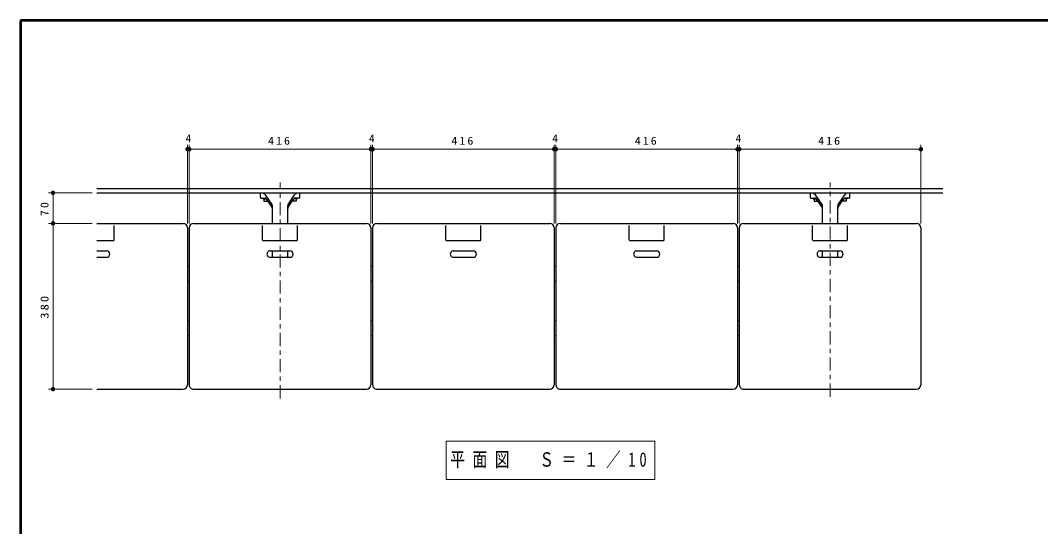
# Model space of a CAD drawing. Units: millimetres on the paper, scale 1:10. Extents: x -365 to 0, y -19 to 257.
# Drawn here: x -365 to -131.3, y 141 to 257 of the extents above; entities that cross this region are included whole.
import ezdxf
from ezdxf.enums import TextEntityAlignment as Align

# ---------------------------------------------------------------- set-up
doc = ezdxf.new("R2010")
doc.units = ezdxf.units.MM
doc.linetypes.add('USER2', pattern=[6, 3, -1, 1, -1])
doc.layers.add('LY_1', color=7, linetype='Continuous', lineweight=25)
doc.layers.add('LY_3', color=7, linetype='Continuous', lineweight=13)
doc.styles.add('ＭＳ ゴシック', font='')
doc.styles.get('ＭＳ ゴシック').set_extended_font_data('MS Gothic')

# ---------------------------------------------------------------- blocks, each defined once
blk = doc.blocks.new('filled_dot')
at = {"color": 0, "linetype": 'Continuous', "lineweight": -2, "const_width": 1.25}
blk.add_lwpolyline([(-0.625, 0, 1), (0.625, 0, 1)], format="xyb", close=True, dxfattribs=at)

msp = doc.modelspace()

# ---------------------------------------------------------------- linework, layer by layer
at = {"layer": 'LY_1', "lineweight": 13}
for p, q in [((-326.729, 210.473), (-326.729, 228.473)), ((-326.729, 227.473), (-326.329, 227.473)), ((-326.329, 210.473), (-326.329, 228.473)), ((-326.329, 227.473), (-284.729, 227.473)), ((-284.729, 210.473), (-284.729, 228.473)), ((-284.729, 227.473), (-284.329, 227.473)), ((-284.329, 210.473), (-284.329, 228.473)), ((-284.329, 227.473), (-242.729, 227.473)), ((-242.729, 210.473), (-242.729, 228.473)), ((-242.729, 227.473), (-242.329, 227.473)), ((-242.329, 210.473), (-242.329, 228.473)), ((-242.329, 227.473), (-200.729, 227.473)), ((-200.729, 210.473), (-200.729, 228.473)), ((-200.729, 227.473), (-200.329, 227.473)), ((-200.329, 210.473), (-200.329, 228.473)), ((-200.329, 227.473), (-158.729, 227.473)), ((-158.729, 210.473), (-158.729, 228.473)), ((-348.529, 217.473), (-358.529, 217.473)), ((-357.529, 210.473), (-357.529, 217.473)), ((-348.529, 210.473), (-358.529, 210.473)), ((-357.529, 172.473), (-357.529, 210.473)), ((-348.529, 172.473), (-358.529, 172.473)), ((-267.505, 160.559), (-267.505, 151.759)), ((-219.705, 160.559), (-267.505, 160.559)), ((-219.705, 151.759), (-219.705, 160.559)), ((-267.505, 151.759), (-219.705, 151.759))]:
    msp.add_line(p, q, dxfattribs=at)
at = {"layer": 'LY_1', "linetype": 'USER2', "lineweight": 13}
for p, q in [((-305.529, 170.358), (-305.529, 219.81)), ((-179.529, 170.739), (-179.529, 219.81))]:
    msp.add_line(p, q, dxfattribs=at)
at = {"layer": 'LY_1'}
for p, q in [((-347.529, 218.473), (-153.729, 218.473)), ((-347.529, 217.473), (-153.729, 217.473)), ((-309.429, 216.273), (-309.429, 216.123)), ((-309.429, 216.123), (-308.674, 216.123)), ((-309.213, 216.123), (-309.213, 215.573)), ((-309.213, 215.573), (-308.297, 215.573)), ((-308.529, 215.922), (-308.529, 215.573)), ((-301.845, 215.573), (-302.762, 215.573)), ((-302.529, 215.922), (-302.529, 215.573)), ((-301.629, 216.123), (-302.385, 216.123)), ((-301.845, 216.123), (-301.845, 215.573)), ((-301.629, 216.273), (-301.629, 216.123)), ((-183.429, 216.273), (-183.429, 216.123)), ((-183.429, 216.123), (-182.674, 216.123)), ((-183.213, 216.123), (-183.213, 215.573)), ((-183.213, 215.573), (-182.297, 215.573)), ((-182.529, 215.922), (-182.529, 215.573)), ((-175.845, 215.573), (-176.762, 215.573)), ((-176.529, 215.922), (-176.529, 215.573)), ((-175.629, 216.123), (-176.385, 216.123)), ((-175.845, 216.123), (-175.845, 215.573)), ((-175.629, 216.273), (-175.629, 216.123)), ((-347.529, 210.473), (-327.729, 210.473)), ((-325.329, 210.473), (-285.729, 210.473)), ((-283.329, 210.473), (-243.729, 210.473)), ((-241.329, 210.473), (-201.729, 210.473)), ((-199.329, 210.473), (-159.729, 210.473)), ((-343.529, 206.723), (-343.529, 209.973)), ((-326.729, 209.473), (-326.729, 173.473)), ((-326.329, 209.473), (-326.329, 173.473)), ((-309.529, 206.723), (-309.529, 209.973)), ((-301.529, 206.723), (-301.529, 209.973)), ((-284.729, 209.473), (-284.729, 173.473)), ((-284.329, 209.473), (-284.329, 173.473)), ((-267.529, 206.723), (-267.529, 209.973)), ((-259.529, 206.723), (-259.529, 209.973)), ((-242.729, 209.473), (-242.729, 173.473)), ((-242.329, 209.473), (-242.329, 173.473)), ((-225.529, 206.723), (-225.529, 209.973)), ((-217.529, 206.723), (-217.529, 209.973)), ((-200.729, 209.473), (-200.729, 173.473)), ((-200.329, 209.473), (-200.329, 173.473)), ((-183.529, 206.723), (-183.529, 209.973)), ((-175.529, 206.723), (-175.529, 209.973)), ((-158.729, 209.473), (-158.729, 173.473)), ((-347.529, 206.523), (-343.729, 206.523)), ((-309.329, 206.523), (-301.729, 206.523)), ((-267.329, 206.523), (-259.729, 206.523)), ((-225.329, 206.523), (-217.729, 206.523)), ((-183.329, 206.523), (-175.729, 206.523)), ((-347.529, 204.193), (-345.279, 204.193)), ((-307.779, 204.193), (-303.279, 204.193)), ((-265.779, 204.193), (-261.279, 204.193)), ((-223.779, 204.193), (-219.279, 204.193)), ((-181.779, 204.193), (-177.279, 204.193)), ((-347.529, 202.693), (-345.279, 202.693)), ((-307.779, 202.693), (-303.279, 202.693)), ((-265.779, 202.693), (-261.279, 202.693)), ((-223.779, 202.693), (-219.279, 202.693)), ((-181.779, 202.693), (-177.279, 202.693)), ((-347.529, 172.473), (-327.729, 172.473)), ((-325.329, 172.473), (-285.729, 172.473)), ((-283.329, 172.473), (-243.729, 172.473)), ((-241.329, 172.473), (-201.729, 172.473)), ((-199.329, 172.473), (-159.729, 172.473))]:
    msp.add_line(p, q, dxfattribs=at)
at = {"layer": 'LY_1', "color": 4}
for p, q in [((-310.029, 216.373), (-310.029, 217.473)), ((-301.029, 216.373), (-301.029, 217.473)), ((-184.029, 216.373), (-184.029, 217.473)), ((-175.029, 216.373), (-175.029, 217.473)), ((-309.929, 216.273), (-309.031, 216.273)), ((-307.363, 214.77), (-308.881, 217.05)), ((-307.363, 214.17), (-308.615, 216.05)), ((-303.695, 214.77), (-302.178, 217.05)), ((-303.695, 214.17), (-302.444, 216.05)), ((-301.129, 216.273), (-302.028, 216.273)), ((-183.929, 216.273), (-183.031, 216.273)), ((-181.363, 214.77), (-182.881, 217.05)), ((-181.363, 214.17), (-182.615, 216.05)), ((-177.695, 214.77), (-176.178, 217.05)), ((-177.695, 214.17), (-176.444, 216.05)), ((-175.129, 216.273), (-176.028, 216.273)), ((-307.279, 210.473), (-307.279, 214.493)), ((-303.779, 210.473), (-303.779, 214.493)), ((-181.279, 210.473), (-181.279, 214.493)), ((-177.779, 210.473), (-177.779, 214.493)), ((-307.279, 202.693), (-307.279, 204.193)), ((-303.779, 202.693), (-303.779, 204.193)), ((-181.279, 202.693), (-181.279, 204.193)), ((-177.779, 202.693), (-177.779, 204.193))]:
    msp.add_line(p, q, dxfattribs=at)
at = {"layer": 'LY_1', "color": 32}
for p, q in [((-326.729, 200.673), (-326.329, 200.673)), ((-284.729, 200.673), (-284.329, 200.673)), ((-242.729, 200.673), (-242.329, 200.673)), ((-200.729, 200.673), (-200.329, 200.673)), ((-326.729, 197.273), (-326.329, 197.273)), ((-284.729, 197.273), (-284.329, 197.273)), ((-242.729, 197.273), (-242.329, 197.273)), ((-200.729, 197.273), (-200.329, 197.273)), ((-326.729, 188.173), (-326.329, 188.173)), ((-284.729, 188.173), (-284.329, 188.173)), ((-242.729, 188.173), (-242.329, 188.173)), ((-200.729, 188.173), (-200.329, 188.173)), ((-326.729, 184.773), (-326.329, 184.773)), ((-284.729, 184.773), (-284.329, 184.773)), ((-242.729, 184.773), (-242.329, 184.773)), ((-200.729, 184.773), (-200.329, 184.773))]:
    msp.add_line(p, q, dxfattribs=at)
at = {"layer": 'LY_1', "color": 4}
for centre, radius, start, end in [((-309.929, 216.373), 0.1, 179.99998, 269.99995), ((-309.031, 215.773), 0.5, 33.65554, 90), ((-302.028, 215.773), 0.5, 90, 146.34445), ((-301.761, 216.773), 0.5, 90, 146.34445), ((-301.129, 216.373), 0.1, 269.99998, 0.00001), ((-183.929, 216.373), 0.1, 179.99998, 269.99995), ((-183.031, 215.773), 0.5, 33.65554, 90), ((-176.028, 215.773), 0.5, 90, 146.34445), ((-175.761, 216.773), 0.5, 90, 146.34445), ((-175.129, 216.373), 0.1, 269.99998, 0.00001), ((-307.779, 214.493), 0.5, 0.00001, 33.65554), ((-307.779, 213.893), 0.5, 0.00001, 33.65554), ((-303.279, 214.493), 0.5, 146.34436, 179.99998), ((-303.279, 213.893), 0.5, 146.34436, 179.99998), ((-181.779, 214.493), 0.5, 0.00001, 33.65554), ((-181.779, 213.893), 0.5, 0.00001, 33.65554), ((-177.279, 214.493), 0.5, 146.34436, 179.99998), ((-177.279, 213.893), 0.5, 146.34436, 179.99998)]:
    msp.add_arc(centre, radius, start, end, dxfattribs=at)
at = {"layer": 'LY_1'}
for centre, radius, start, end in [((-309.297, 216.773), 0.5, 33.65554, 90), ((-183.297, 216.773), 0.5, 33.65554, 90), ((-327.729, 209.473), 1, 0, 89.99998), ((-325.329, 209.473), 1, 89.99998, 179.99996), ((-285.729, 209.473), 1, 0, 89.99998), ((-283.329, 209.473), 1, 89.99998, 179.99996), ((-243.729, 209.473), 1, 0, 89.99998), ((-241.329, 209.473), 1, 89.99998, 179.99996), ((-201.729, 209.473), 1, 0, 89.99998), ((-199.329, 209.473), 1, 89.99998, 179.99996), ((-159.729, 209.473), 1, 0, 89.99998), ((-343.729, 206.723), 0.2, 270.00002, 0), ((-309.329, 206.723), 0.2, 179.99998, 270.00002), ((-301.729, 206.723), 0.2, 270.00002, 0), ((-267.329, 206.723), 0.2, 179.99998, 270.00002), ((-259.729, 206.723), 0.2, 270.00002, 0), ((-225.329, 206.723), 0.2, 179.99998, 270.00002), ((-217.729, 206.723), 0.2, 270.00002, 0), ((-183.329, 206.723), 0.2, 179.99998, 270.00002), ((-175.729, 206.723), 0.2, 270.00002, 0), ((-345.279, 203.443), 0.75, 270.00002, 89.99998), ((-307.779, 203.443), 0.75, 89.99998, 270), ((-303.279, 203.443), 0.75, 270.00002, 89.99998), ((-265.779, 203.443), 0.75, 89.99998, 270), ((-261.279, 203.443), 0.75, 270.00002, 89.99998), ((-223.779, 203.443), 0.75, 89.99998, 270), ((-219.279, 203.443), 0.75, 270.00002, 89.99998), ((-181.779, 203.443), 0.75, 89.99998, 270), ((-177.279, 203.443), 0.75, 270.00002, 89.99998), ((-327.729, 173.473), 1, 270.00002, 0), ((-325.329, 173.473), 1, 179.99998, 270.00002), ((-285.729, 173.473), 1, 270.00002, 0), ((-283.329, 173.473), 1, 179.99998, 270.00002), ((-243.729, 173.473), 1, 270.00002, 0), ((-241.329, 173.473), 1, 179.99998, 270.00002), ((-201.729, 173.473), 1, 270.00002, 0), ((-199.329, 173.473), 1, 179.99998, 270.00002), ((-159.729, 173.473), 1, 270.00002, 0)]:
    msp.add_arc(centre, radius, start, end, dxfattribs=at)
at = {"layer": 'LY_3', "lineweight": 50}
for p, q in [((-365, 257), (-365, 0)), ((0, 257), (-365, 257))]:
    msp.add_line(p, q, dxfattribs=at)

# ---------------------------------------------------------------- block references
at = {"layer": 'LY_1', "lineweight": 13, "xscale": 0.4, "yscale": 0.4}
for p in [(-326.729, 227.473), (-326.329, 227.473), (-284.729, 227.473), (-284.329, 227.473), (-242.729, 227.473), (-242.329, 227.473), (-200.729, 227.473), (-200.329, 227.473)]:
    msp.add_blockref('filled_dot', p, dxfattribs=at)
for p, rotation in [((-158.729, 227.473), 180), ((-357.529, 217.473), 270), ((-357.529, 210.473), 90), ((-357.529, 172.473), 90)]:
    msp.add_blockref('filled_dot', p, dxfattribs=dict(at, rotation=rotation))

# ---------------------------------------------------------------- texts
at = {"layer": 'LY_1', "style": 'ＭＳ ゴシック', "width": 1.05}
for p in [(-326.529, 228.473), (-284.529, 228.473), (-242.529, 228.473), (-200.529, 228.473)]:
    msp.add_text('4', height=1.833, dxfattribs=at).set_placement(p, align=Align.BOTTOM_CENTER)
at = {"layer": 'LY_1', "style": 'ＭＳ ゴシック'}
for s, insert, char_height, attachment_point in [('\\T1.33;\\W1.1;416', (-305.529, 228.473), 1.833, 8), ('\\T1.33;\\W1.1;416', (-263.529, 228.473), 1.833, 8), ('\\T1.33;\\W1.1;416', (-221.529, 228.473), 1.833, 8), ('\\T1.33;\\W1.1;416', (-179.529, 228.473), 1.833, 8), ('\\T1.51;\\W0.75;平面図\u3000Ｓ＝１／10', (-243.605, 156.159), 3.299, 5)]:
    msp.add_mtext(s, dxfattribs=dict(at, insert=insert, char_height=char_height, attachment_point=attachment_point))
at = {"layer": 'LY_1', "char_height": 1.833, "attachment_point": 8, "rotation": 90, "style": 'ＭＳ ゴシック'}
for s, insert in [('\\T1.34;\\W1.1;70', (-358.529, 213.973)), ('\\T1.33;\\W1.15;380', (-358.529, 191.473))]:
    msp.add_mtext(s, dxfattribs=dict(at, insert=insert))

doc.saveas('drawing.dxf')
